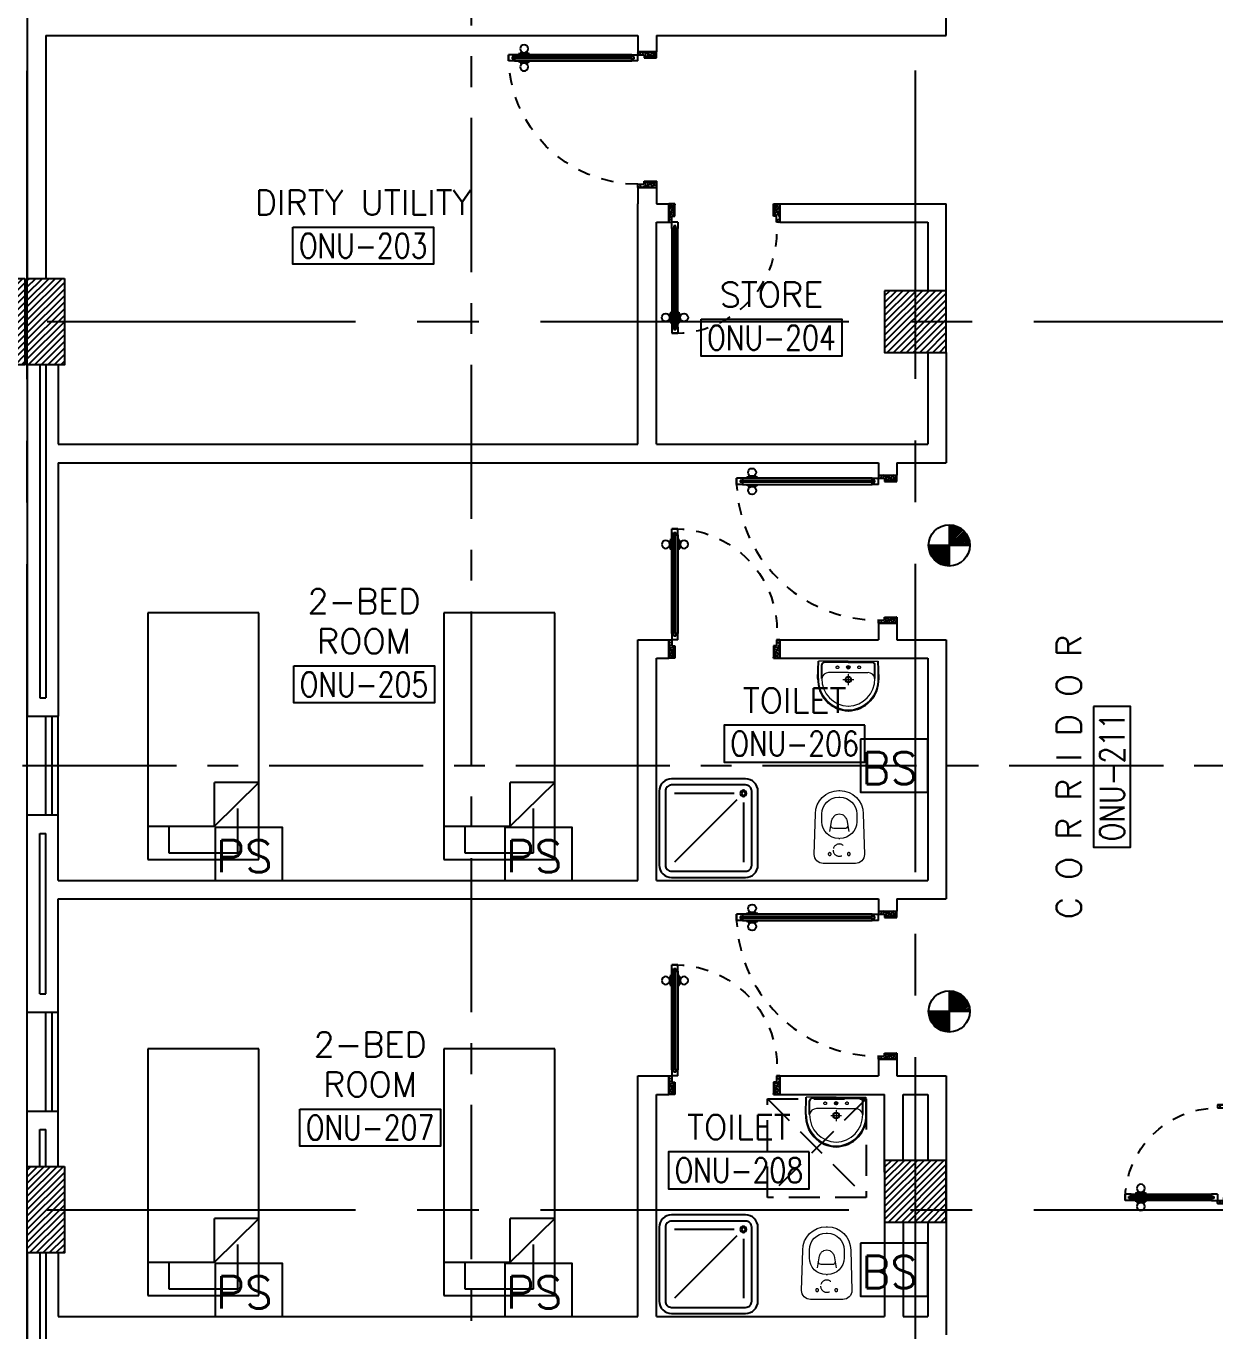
# Model space of a CAD drawing. Extents: x 88808.2 to 88899.2, y 39921.6 to 40001.1.
# Drawn here: x 88860.76 to 88870.4, y 39941.9 to 39952.47 of the extents above; entities that cross this region are included whole.
import ezdxf
from ezdxf.enums import TextEntityAlignment as Align

# ---------------------------------------------------------------- set-up
doc = ezdxf.new("R2010")
doc.units = 0
doc.header["$MEASUREMENT"] = 0
for name, pattern in [('CENTER', [2, 1.25, -0.25, 0.25, -0.25]), ('CENTERX2', [4, 2.5, -0.5, 0.5, -0.5]), ('DASHED', [0.75, 0.5, -0.25]), ('HIDDEN', [0.375, 0.25, -0.125]), ('HIDDEN2', [0.1875, 0.125, -0.0625])]:
    doc.linetypes.add(name, pattern=pattern)
doc.layers.get('0').update_dxf_attribs({"color": 11, "linetype": 'CONTINUOUS'})
for name, color, linetype in [('AXES', 11, 'CENTERX2'), ('AXES1', 11, 'CENTER'), ('COL', 11, 'CONTINUOUS'), ('DOOR', 11, 'CONTINUOUS'), ('E-SYSTEM', 4, 'CONTINUOUS'), ('FIX', 11, 'CONTINUOUS'), ('FUR', 11, 'CONTINUOUS'), ('HAT', 11, 'CONTINUOUS'), ('INSUL', 11, 'CONTINUOUS'), ('RM-BOX', 11, 'CONTINUOUS'), ('RM-NAME', 11, 'CONTINUOUS'), ('RM-NO', 11, 'CONTINUOUS'), ('SHAFT', 11, 'CONTINUOUS'), ('WALL', 11, 'CONTINUOUS'), ('WIN', 11, 'CONTINUOUS')]:
    doc.layers.add(name, color=color, linetype=linetype)
doc.styles.add('ROMANS', font='ROMANS.shx', dxfattribs={"width": 0.6})

# ---------------------------------------------------------------- blocks, each defined once
blk = doc.blocks.new('DOOR-110')
at = {"layer": 'DOOR', "color": 0, "linetype": 'ByBlock'}
for p, q in [((0, 1050), (0, 1100)), ((150, 1100), (0, 1100)), ((100, 1075), (100, 1050)), ((150, 1075), (100, 1075)), ((150, 1100), (150, 1075)), ((150, 1025), (150, 1075)), ((200, 1075), (150, 1075)), ((180, 1042), (180, 1058)), ((180, 1058), (200, 1058)), ((200, 1058), (200, 1075)), ((1028, 1075), (1028, 1082)), ((1028, 1082), (1118, 1082)), ((1040, 1082), (1040, 1091)), ((1105, 1091), (1040, 1091)), ((1105, 1082), (1040, 1082)), ((1105, 1082), (1105, 1091)), ((1118, 1075), (1118, 1082)), ((1150, 1075), (1150, 1058)), ((1150, 1075), (1200, 1075)), ((1150, 1058), (1170, 1058)), ((1170, 1058), (1170, 1042)), ((1200, 1075), (1200, 1025)), ((1200, 1025), (1200, 1075)), ((100, 1050), (0, 1050)), ((150, 1025), (200, 1025)), ((200, 1042), (180, 1042)), ((200, 1025), (200, 1042)), ((1028, 1025), (1028, 1018)), ((1028, 1018), (1118, 1018)), ((1040, 1018), (1040, 1009)), ((1105, 1018), (1040, 1018)), ((1105, 1009), (1040, 1009)), ((1105, 1018), (1105, 1009)), ((1118, 1025), (1118, 1018)), ((1150, 1042), (1150, 1025)), ((1150, 1042), (1170, 1042)), ((1150, 1025), (1200, 1025)), ((100, 50), (0, 50)), ((0, 50), (0, 0)), ((0, 0), (150, 0)), ((150, 0), (0, 0)), ((100, 25), (100, 50)), ((150, 25), (100, 25)), ((150, 0), (150, 25))]:
    blk.add_line(p, q, dxfattribs=at)
at = {"layer": 'DOOR', "linetype": 'ByBlock'}
for p, q in [((0, 1100), (150, 1100)), ((200, 1075), (1150, 1075)), ((200, 1058), (1150, 1058)), ((200, 1042), (1150, 1042)), ((1150, 1025), (200, 1025))]:
    blk.add_line(p, q, dxfattribs=at)
at = {"layer": 'DOOR', "color": 9, "linetype": 'ByBlock'}
for p, q in [((0, 1050), (40, 1100)), ((0, 1050), (114, 1100)), ((0, 1050), (100, 1063)), ((0, 50), (40, 0)), ((0, 50), (114, 0)), ((0, 50), (100, 37))]:
    blk.add_line(p, q, dxfattribs=at)
at = {"layer": 'DOOR', "color": 0, "linetype": 'ByBlock'}
for centre in [(1073, 1124), (1073, 976)]:
    blk.add_circle(centre, 32.4, dxfattribs=at)
at = {"layer": 'DOOR', "color": 9, "linetype": 'ByBlock'}
for centre, radius, start, end in [((0, 1050), 34.4, 0, 90), ((0, 1050), 14.4, 0, 90), ((0, 1050), 54.4, 0, 66.7926), ((0, 1050), 74.4, 0, 42.2236), ((0, 1050), 94.4, 0, 31.9818), ((0, 1050), 114, 12.6226, 25.9162), ((0, 1050), 134, 10.72, 21.8402), ((0, 1050), 154, 13.7142, 18.8947), ((0, 50), 14.4, 270, 0), ((0, 50), 34.4, 270, 0), ((0, 50), 54.4, 293.2074, 0), ((0, 50), 74.4, 317.7764, 0), ((0, 50), 94.4, 328.0182, 0), ((0, 50), 134, 338.1598, 349.28), ((0, 50), 154, 341.1053, 346.2858)]:
    blk.add_arc(centre, radius, start, end, dxfattribs=at)
at = {"layer": 'DOOR', "linetype": 'HIDDEN', "ltscale": 0.5}
blk.add_arc((150, 1075), 1050, 270, 0, dxfattribs=at)
at = {"layer": 'WALL', "linetype": 'ByBlock'}
for p, q in [((0, 1100), (150, 1100)), ((0, 0), (150, 0))]:
    blk.add_line(p, q, dxfattribs=at)
blk = doc.blocks.new('DOOR90')
at = {"layer": 'DOOR', "linetype": 'ByBlock'}
for p, q in [((0, 0), (-150, 0)), ((-200, -25), (-1000, -25)), ((-200, -42), (-1000, -42)), ((-200, -58), (-1000, -58)), ((-1000, -75), (-200, -75))]:
    blk.add_line(p, q, dxfattribs=at)
at = {"layer": 'DOOR', "color": 0, "linetype": 'ByBlock'}
for p, q in [((-150, 0), (-150, -25)), ((-150, 0), (0, 0)), ((0, -50), (0, 0)), ((-1050, -25), (-1050, -75)), ((-1050, -75), (-1050, -25)), ((-1000, -25), (-1050, -25)), ((-1000, -75), (-1050, -75)), ((-1020, -42), (-1020, -58)), ((-1000, -42), (-1020, -42)), ((-1000, -58), (-1020, -58)), ((-1000, -25), (-1000, -42)), ((-1000, -58), (-1000, -75)), ((-968, -25), (-968, -18)), ((-878, -18), (-968, -18)), ((-968, -75), (-968, -82)), ((-878, -82), (-968, -82)), ((-955, -18), (-955, -9)), ((-955, -9), (-890, -9)), ((-955, -18), (-890, -18)), ((-955, -82), (-955, -91)), ((-955, -82), (-890, -82)), ((-955, -91), (-890, -91)), ((-890, -18), (-890, -9)), ((-890, -82), (-890, -91)), ((-878, -25), (-878, -18)), ((-878, -75), (-878, -82)), ((-200, -42), (-200, -25)), ((-200, -25), (-150, -25)), ((-180, -42), (-200, -42)), ((-200, -75), (-200, -58)), ((-200, -58), (-180, -58)), ((-150, -75), (-200, -75)), ((-180, -58), (-180, -42)), ((-150, -75), (-150, -25)), ((-150, -25), (-100, -25)), ((-100, -25), (-100, -50)), ((-100, -50), (0, -50)), ((-150, -900), (-150, -875)), ((-150, -875), (-100, -875)), ((0, -900), (-150, -900)), ((-150, -900), (0, -900)), ((-100, -850), (0, -850)), ((-100, -875), (-100, -850)), ((0, -850), (0, -900))]:
    blk.add_line(p, q, dxfattribs=at)
at = {"layer": 'DOOR', "color": 9, "linetype": 'ByBlock'}
for p, q in [((0, -50), (-114, 0)), ((0, -50), (-40, 0)), ((0, -50), (-100, -37)), ((0, -850), (-114, -900)), ((0, -850), (-100, -863)), ((0, -850), (-40, -900))]:
    blk.add_line(p, q, dxfattribs=at)
at = {"layer": 'DOOR', "color": 0, "linetype": 'ByBlock'}
for centre in [(-923, 24), (-923, -124)]:
    blk.add_circle(centre, 32.4, dxfattribs=at)
at = {"layer": 'DOOR', "color": 9, "linetype": 'ByBlock'}
for centre, radius, start, end in [((0, -50), 74.4, 137.7764, 180), ((0, -50), 54.4, 113.2074, 180), ((0, -50), 154, 161.1053, 166.2858), ((0, -50), 134, 158.1598, 169.28), ((0, -50), 114, 154.0838, 167.3774), ((0, -50), 94.4, 148.0182, 180), ((0, -50), 34.4, 90, 180), ((0, -50), 14.4, 90, 180), ((0, -850), 154, 193.7142, 198.8947), ((0, -850), 134, 190.72, 201.8402), ((0, -850), 94.4, 180, 211.9818), ((0, -850), 74.4, 180, 222.2236), ((0, -850), 54.4, 180, 246.7926), ((0, -850), 34.4, 180, 270), ((0, -850), 14.4, 180, 270)]:
    blk.add_arc(centre, radius, start, end, dxfattribs=at)
at = {"layer": 'DOOR', "linetype": 'HIDDEN', "ltscale": 0.5}
blk.add_arc((-222, -50), 828, 178.2701, 275.003, dxfattribs=at)
blk = doc.blocks.new('DOOR100')
at = {"layer": 'DOOR', "color": 0, "linetype": 'ByBlock'}
for p, q in [((-76, 1251), (-76, 1301)), ((-76, 1301), (-26, 1301)), ((-26, 1301), (-76, 1301)), ((-59, 1251), (-59, 1271)), ((-43, 1271), (-59, 1271)), ((-43, 1251), (-43, 1271)), ((-26, 1251), (-26, 1301)), ((-92, 1206), (-92, 1141)), ((-83, 1206), (-92, 1206)), ((-83, 1129), (-83, 1219)), ((-76, 1219), (-83, 1219)), ((-83, 1206), (-83, 1141)), ((-59, 1251), (-76, 1251)), ((-26, 1251), (-43, 1251)), ((-26, 1219), (-19, 1219)), ((-19, 1129), (-19, 1219)), ((-19, 1206), (-19, 1141)), ((-19, 1206), (-10, 1206)), ((-10, 1206), (-10, 1141)), ((-83, 1141), (-92, 1141)), ((-76, 1129), (-83, 1129)), ((-26, 1129), (-19, 1129)), ((-19, 1141), (-10, 1141)), ((-1201, 0), (-1201, 150)), ((-1201, 150), (-1176, 150)), ((-1201, 150), (-1201, 0)), ((-1176, 150), (-1176, 100)), ((-76, 200), (-59, 200)), ((-76, 150), (-76, 200)), ((-76, 150), (-26, 150)), ((-59, 200), (-59, 180)), ((-59, 180), (-43, 180)), ((-43, 200), (-26, 200)), ((-43, 180), (-43, 200)), ((-26, 200), (-26, 150)), ((-1, 150), (-26, 150)), ((-26, 150), (-26, 100)), ((-1, 150), (-1, 0)), ((-1151, 0), (-1201, 0)), ((-1176, 100), (-1151, 100)), ((-1151, 100), (-1151, 0)), ((-51, 100), (-51, 0)), ((-26, 100), (-51, 100)), ((-51, 0), (-1, 0))]:
    blk.add_line(p, q, dxfattribs=at)
at = {"layer": 'DOOR', "linetype": 'ByBlock'}
for p, q in [((-76, 1251), (-76, 200)), ((-59, 200), (-59, 1251)), ((-43, 200), (-43, 1251)), ((-26, 200), (-26, 1251))]:
    blk.add_line(p, q, dxfattribs=at)
at = {"layer": 'DOOR', "color": 9, "linetype": 'ByBlock'}
for p, q in [((-1151, 0), (-1201, 114)), ((-51, 0), (-1, 114)), ((-1151, 0), (-1201, 40)), ((-1151, 0), (-1164, 100)), ((-51, 0), (-38, 100)), ((-51, 0), (-1, 40))]:
    blk.add_line(p, q, dxfattribs=at)
at = {"layer": 'DOOR', "color": 0, "linetype": 'ByBlock'}
for centre in [(-125, 1174), (22, 1174)]:
    blk.add_circle(centre, 32.4, dxfattribs=at)
at = {"layer": 'DOOR', "linetype": 'HIDDEN', "ltscale": 0.5}
blk.add_arc((-27, 152), 1149, 89.961, 180.0931, dxfattribs=at)
at = {"layer": 'DOOR', "color": 9, "linetype": 'ByBlock'}
for centre, radius, start, end in [((-1151, 0), 154, 103.7142, 108.8947), ((-1151, 0), 134, 100.72, 111.8402), ((-51, 0), 134, 68.1598, 79.28), ((-51, 0), 114, 64.0838, 77.3774), ((-51, 0), 154, 71.1053, 76.2858), ((-1151, 0), 94.4, 90, 121.9818), ((-1151, 0), 74.4, 90, 132.2236), ((-1151, 0), 54.4, 90, 156.7926), ((-1151, 0), 34.4, 90, 180), ((-1151, 0), 14.4, 90, 180), ((-51, 0), 94.4, 58.0182, 90), ((-51, 0), 74.4, 47.7764, 90), ((-51, 0), 54.4, 23.2074, 90), ((-51, 0), 34.4, 0, 90), ((-51, 0), 14.4, 0, 90)]:
    blk.add_arc(centre, radius, start, end, dxfattribs=at)
blk = doc.blocks.new('DOOR80')
at = {"layer": 'DOOR', "color": 0, "linetype": 'ByBlock'}
for p, q in [((-75, 850), (-75, 900)), ((-75, 900), (-25, 900)), ((-25, 900), (-75, 900)), ((-58, 850), (-75, 850)), ((-58, 850), (-58, 870)), ((-42, 870), (-58, 870)), ((-42, 850), (-42, 870)), ((-25, 850), (-42, 850)), ((-25, 850), (-25, 900)), ((-91, 805), (-91, 740)), ((-82, 805), (-91, 805)), ((-82, 728), (-82, 818)), ((-75, 818), (-82, 818)), ((-82, 805), (-82, 740)), ((-25, 818), (-18, 818)), ((-18, 728), (-18, 818)), ((-18, 805), (-18, 740)), ((-18, 805), (-9, 805)), ((-9, 805), (-9, 740)), ((-82, 740), (-91, 740)), ((-75, 728), (-82, 728)), ((-25, 728), (-18, 728)), ((-18, 740), (-9, 740)), ((-800, 150), (-800, 0)), ((-800, 150), (-775, 150)), ((-800, 0), (-800, 150)), ((-775, 150), (-775, 100)), ((-75, 200), (-58, 200)), ((-75, 150), (-75, 200)), ((-75, 150), (-25, 150)), ((-58, 200), (-58, 180)), ((-58, 180), (-42, 180)), ((-42, 200), (-25, 200)), ((-42, 180), (-42, 200)), ((-25, 200), (-25, 150)), ((0, 150), (-25, 150)), ((-25, 150), (-25, 100)), ((0, 0), (0, 150)), ((0, 150), (0, 0)), ((-750, 0), (-800, 0)), ((-775, 100), (-750, 100)), ((-750, 100), (-750, 0)), ((-50, 100), (-50, 0)), ((-25, 100), (-50, 100)), ((-50, 0), (0, 0))]:
    blk.add_line(p, q, dxfattribs=at)
at = {"layer": 'DOOR', "linetype": 'ByBlock'}
for p, q in [((-75, 850), (-75, 200)), ((-58, 200), (-58, 850)), ((-42, 200), (-42, 850)), ((-25, 200), (-25, 850))]:
    blk.add_line(p, q, dxfattribs=at)
at = {"layer": 'DOOR', "color": 9, "linetype": 'ByBlock'}
for p, q in [((-750, 0), (-800, 114)), ((-50, 0), (0, 114)), ((-750, 0), (-800, 40)), ((-750, 0), (-763, 100)), ((-50, 0), (-37, 100)), ((-50, 0), (0, 40))]:
    blk.add_line(p, q, dxfattribs=at)
at = {"layer": 'DOOR', "color": 0, "linetype": 'ByBlock'}
for centre in [(-124, 773), (24, 773)]:
    blk.add_circle(centre, 32.4, dxfattribs=at)
at = {"layer": 'DOOR', "linetype": 'HIDDEN', "ltscale": 0.5}
blk.add_arc((-25, 150), 750, 90, 180, dxfattribs=at)
at = {"layer": 'DOOR', "color": 9, "linetype": 'ByBlock'}
for centre, radius, start, end in [((-750, 0), 154, 103.7142, 108.8947), ((-750, 0), 134, 100.72, 111.8402), ((-50, 0), 134, 68.1598, 79.28), ((-50, 0), 114, 64.0838, 77.3774), ((-50, 0), 154, 71.1053, 76.2858), ((-750, 0), 94.4, 90, 121.9818), ((-750, 0), 74.4, 90, 132.2236), ((-750, 0), 54.4, 90, 156.7926), ((-750, 0), 34.4, 90, 180), ((-750, 0), 14.4, 90, 180), ((-50, 0), 94.4, 58.0182, 90), ((-50, 0), 74.4, 47.7764, 90), ((-50, 0), 54.4, 23.2074, 90), ((-50, 0), 34.4, 0, 90), ((-50, 0), 14.4, 0, 90)]:
    blk.add_arc(centre, radius, start, end, dxfattribs=at)
blk = doc.blocks.new('LAV1')
at = {"layer": 'FIX', "linetype": 'DASHED', "lineweight": 20, "ltscale": 0.05}
for p, q in [((0, 170), (0, 270)), ((0, 170), (0, 270)), ((50, 220), (-50, 220))]:
    blk.add_line(p, q, dxfattribs=at)
at = {"layer": 'FIX', "linetype": 'ByBlock', "ltscale": 0.3}
for p, q in [((-280, 210), (-275, 50)), ((-245, 210), (-245, 85)), ((245, 210), (245, 85)), ((280, 210), (275, 50)), ((0, 60), (-220, 60)), ((0, 60), (220, 60))]:
    blk.add_line(p, q, dxfattribs=at)
at = {"layer": 'FIX', "linetype": 'Continuous', "lineweight": 20}
for p, q in [((-275, 210), (-275, 50)), ((0, 155), (-181, 155)), ((0, 155), (181, 155)), ((275, 210), (275, 50)), ((0, 50), (-275, 50)), ((0, 50), (-252, 50)), ((0, 50), (275, 50)), ((0, 50), (252, 50))]:
    blk.add_line(p, q, dxfattribs=at)
at = {"layer": 'FIX', "lineweight": 20}
for p, q in [((0, 92), (0, 123)), ((16, 107), (-15, 107))]:
    blk.add_line(p, q, dxfattribs=at)
for centre, radius in [((0, 220), 29.5), ((0, 220), 22.5), ((0, 107), 15.5)]:
    blk.add_circle(centre, radius, dxfattribs=at)
at = {"layer": 'FIX', "linetype": 'HIDDEN', "lineweight": 20, "ltscale": 0.05}
for centre in [(-100, 107), (100, 107)]:
    blk.add_circle(centre, 12.4, dxfattribs=at)
at = {"layer": 'FIX', "linetype": 'ByBlock', "ltscale": 0.3}
for centre, radius, start, end in [((7, 220), 287, 91.3776, 182.0064), ((-7, 220), 287, 357.9936, 88.6224), ((-220, 85), 24.9, 179.7021, 269.9486), ((220, 85), 24.9, 270.0514, 0.2979)]:
    blk.add_arc(centre, radius, start, end, dxfattribs=at)
at = {"layer": 'FIX', "linetype": 'Continuous', "lineweight": 20}
for centre, radius, start, end in [((8, 217), 283, 91.6988, 181.351), ((-8, 217), 283, 358.649, 88.3012), ((8, 212), 253, 91.7328, 180.4884), ((-8, 212), 253, 359.5116, 88.2672), ((-179, 222), 66.9, 190.2006, 268.0786), ((179, 222), 66.9, 271.9214, 349.7994)]:
    blk.add_arc(centre, radius, start, end, dxfattribs=at)
blk = doc.blocks.new('SHR1')
at = {"layer": 'FIX'}
for p, q in [((-196, 196), (-700, 700)), ((-143, 218), (-143, 700)), ((-218, 143), (-700, 143))]:
    blk.add_line(p, q, dxfattribs=at)
for points in [[(-825, 125), (-825, 725, -0.414214), (-725, 825), (-125, 825, -0.414214), (-25, 725), (-25, 125, -0.414214), (-125, 25), (-725, 25, -0.414214)], [(-775, 125), (-775, 725, -0.414214), (-725, 775), (-125, 775, -0.414214), (-75, 725), (-75, 125, -0.414214), (-125, 75), (-725, 75, -0.414214)]]:
    blk.add_lwpolyline(points, format="xyb", close=True, dxfattribs=at)
for radius in [25, 15]:
    blk.add_circle((-143, 143), radius, dxfattribs=at)
blk = doc.blocks.new('WC1')
at = {"layer": 'FIX', "lineweight": 20}
for p, q in [((-210, 204), (-538, 194)), ((-475, 141), (-538, 141)), ((-727, 5), (-727, -5)), ((-674, 5), (-674, -5)), ((-534, 24), (-540, 0)), ((-540, 0), (-534, -24)), ((-395, 76), (-490, 60)), ((-339, 5), (-339, -5)), ((-490, -60), (-395, -76)), ((-538, -141), (-475, -141)), ((-538, -194), (-210, -204))]:
    blk.add_line(p, q, dxfattribs=at)
at = {"layer": 'FIX', "linetype": 'Continuous', "lineweight": 20}
blk.add_line((-420, -47), (-420, 45), dxfattribs=at)
at = {"layer": 'FIX', "lineweight": 20}
blk.add_lwpolyline([(-213, -204), (-210, -204, 0.414214), (-137, -131), (-137, 0), (-137, 131, 0.414214), (-210, 204)], format="xyb", dxfattribs=at)
at = {"layer": 'FIX', "linetype": 'HIDDEN2', "lineweight": 20, "ltscale": 0.3}
blk.add_circle((-245, 0), 49.8, dxfattribs=at)
at = {"layer": 'FIX', "linetype": 'HIDDEN', "lineweight": 20, "ltscale": 0.05}
for centre in [(-213, 78), (-213, -77)]:
    blk.add_circle(centre, 11.6, dxfattribs=at)
at = {"layer": 'FIX', "lineweight": 20}
for centre, radius, start, end in [((-538, 5), 189, 90, 180), ((-538, 5), 136, 90, 180), ((-475, 5), 136, 360, 90), ((-473, -7), 68.2, 128.9242, 152.8468), ((-464, -18), 82, 108.496, 128.9242), ((-538, -5), 189, 180, 270), ((-538, -5), 136, 180, 270), ((-473, 7), 68.2, 207.1532, 231.0758), ((-464, 18), 82, 231.0758, 251.504), ((-475, -5), 136, 270, 0)]:
    blk.add_arc(centre, radius, start, end, dxfattribs=at)
at = {"layer": 'FIX', "linetype": 'Continuous', "lineweight": 20}
for centre, start, end in [((-443, 46), 357.6662, 91.6121), ((-442, -46), 268.3879, 2.3338)]:
    blk.add_arc(centre, 22.3, start, end, dxfattribs=at)
blk = doc.blocks.new('C11')
at = {"layer": 'HAT'}
h = blk.add_hatch(dxfattribs=at)
h.set_pattern_fill('ANSI31', color=256, scale=300, style=0)
h.set_pattern_definition([(45, (-248556.182, -75061.005), (-26.5165043, 26.5165043), [])])
h.paths.add_polyline_path([(300, 700), (0, 700), (0, 350), (300, 350)])
h.paths.add_polyline_path([(300, 350), (0, 350), (0, 0), (300, 0)])
at = {"layer": 'COL'}
blk.add_lwpolyline([(300, 700), (300, 0), (0, 0), (0, 700)], close=True, dxfattribs=at)
blk = doc.blocks.new('C11D')
at = {"layer": 'COL', "linetype": 'ByBlock'}
for p in [(-320, 0), (0, 0)]:
    blk.add_blockref('C11', p, dxfattribs=at)
blk = doc.blocks.new('RM1')
at = {"layer": 'RM-BOX'}
blk.add_lwpolyline([(570, -200), (-570, -200), (-570, -500), (570, -500)], close=True, dxfattribs=at)
at = {"layer": 'RM-NAME', "style": 'ROMANS'}
for tag, p in [('ROOMNAME1', (0, 324)), ('ROOMNAME2', (0, 0))]:
    blk.add_attdef(tag, text='', height=200, dxfattribs=at).set_placement(p, align=Align.MIDDLE)
at = {"layer": 'RM-NO', "style": 'ROMANS', "width": 0.8}
blk.add_attdef('ROOMNO', text='', height=200, dxfattribs=at).set_placement((0, -350), align=Align.MIDDLE)
blk = doc.blocks.new('AH20A')
at = {"layer": 'FUR'}
for p, q in [((0, 0.5), (0, -0.5)), ((1, 0.5), (0, 0.5)), ((0.1358, 0.5), (0.1358, -0.0987)), ((1, -0.5), (1, 0.5)), ((0.1358, 0.3112), (0.0277, 0.3112)), ((0.0277, 0.3112), (0.0277, -0.3087)), ((0.1358, -0.0987), (0.3125, -0.5)), ((0.1358, -0.0987), (0.3125, -0.0987)), ((0.3125, -0.5), (0.3125, -0.0987)), ((0.0277, -0.3087), (0.2076, -0.3087)), ((0, -0.5), (1, -0.5))]:
    blk.add_line(p, q, dxfattribs=at)
blk = doc.blocks.new('COL50')
at = {"layer": 'COL'}
blk.add_lwpolyline([(-250, 250), (-250, -250), (250, -250), (250, 250)], close=True, dxfattribs=at)
blk = doc.blocks.new('*X49')
at = {"color": 0}
for p, q in [((73379, 139883), (73846, 140350)), ((73379, 139936), (73793, 140350)), ((73379, 139989), (73740, 140350)), ((73379, 140042), (73687, 140350)), ((73379, 140095), (73634, 140350)), ((73379, 140148), (73581, 140350)), ((73379, 140201), (73528, 140350)), ((73379, 140254), (73475, 140350)), ((73379, 140307), (73422, 140350)), ((73399, 139850), (73879, 140330)), ((73452, 139850), (73879, 140277)), ((73505, 139850), (73879, 140224)), ((73558, 139850), (73879, 140170)), ((73612, 139850), (73879, 140117)), ((73665, 139850), (73879, 140064)), ((73718, 139850), (73879, 140011)), ((73771, 139850), (73879, 139958)), ((73824, 139850), (73879, 139905)), ((73877, 139850), (73879, 139852))]:
    blk.add_line(p, q, dxfattribs=at)
blk = doc.blocks.new('*X50')
at = {"color": 0}
for p, q in [((73379, 132670), (73859, 133150)), ((73379, 132723), (73806, 133150)), ((73379, 132776), (73753, 133150)), ((73379, 132829), (73700, 133150)), ((73379, 132882), (73647, 133150)), ((73379, 132935), (73594, 133150)), ((73379, 132988), (73541, 133150)), ((73379, 133041), (73488, 133150)), ((73379, 133094), (73435, 133150)), ((73379, 133147), (73382, 133150)), ((73412, 132650), (73879, 133117)), ((73465, 132650), (73879, 133064)), ((73518, 132650), (73879, 133011)), ((73571, 132650), (73879, 132958)), ((73624, 132650), (73879, 132905)), ((73677, 132650), (73879, 132852)), ((73730, 132650), (73879, 132799)), ((73783, 132650), (73879, 132746)), ((73836, 132650), (73879, 132693))]:
    blk.add_line(p, q, dxfattribs=at)

msp = doc.modelspace()

# ---------------------------------------------------------------- linework, layer by layer
at = {"layer": 'AXES'}
for p, q in [((88867.9703, 39921.6153), (88867.9703, 40000.4279)), ((88860.7703, 39921.6132), (88860.7703, 40000.0759)), ((88808.9303, 39950.0796), (88876.9703, 39950.0796)), ((88808.9303, 39942.8796), (88876.9703, 39942.8796))]:
    msp.add_line(p, q, dxfattribs=at)
at = {"layer": 'AXES1'}
for p, q in [((88864.3703, 39928.4796), (88864.3703, 39987.2996)), ((88818.7303, 39946.4796), (88876.9703, 39946.4796))]:
    msp.add_line(p, q, dxfattribs=at)
at = {"layer": 'E-SYSTEM', "color": 4}
for p, q in [((88868.2442, 39948.4322), (88868.2442, 39948.0978)), ((88868.2442, 39948.42), (88868.2559, 39948.4317)), ((88868.2442, 39948.4023), (88868.2717, 39948.4299)), ((88868.2442, 39948.3847), (88868.2863, 39948.4268)), ((88868.2442, 39948.367), (88868.2998, 39948.4226)), ((88868.2442, 39948.3493), (88868.3124, 39948.4176)), ((88868.2442, 39948.3316), (88868.3243, 39948.4117)), ((88868.2442, 39948.3139), (88868.3353, 39948.4051)), ((88868.2442, 39948.2963), (88868.3457, 39948.3978)), ((88868.2442, 39948.2786), (88868.3554, 39948.3898)), ((88868.2482, 39948.265), (88868.3644, 39948.3811)), ((88868.2659, 39948.265), (88868.3727, 39948.3718)), ((88868.2836, 39948.265), (88868.3804, 39948.3618)), ((88868.4113, 39948.265), (88868.077, 39948.265)), ((88868.0774, 39948.2533), (88868.0891, 39948.265)), ((88868.0793, 39948.2374), (88868.1068, 39948.265)), ((88868.0824, 39948.2229), (88868.1245, 39948.265)), ((88868.0865, 39948.2093), (88868.1422, 39948.265)), ((88868.0916, 39948.1967), (88868.1599, 39948.265)), ((88868.0974, 39948.1849), (88868.1775, 39948.265)), ((88868.104, 39948.1738), (88868.1952, 39948.265)), ((88868.1114, 39948.1635), (88868.2129, 39948.265)), ((88868.1194, 39948.1538), (88868.2306, 39948.265)), ((88868.128, 39948.1448), (88868.2442, 39948.2609)), ((88868.3013, 39948.265), (88868.3874, 39948.3511)), ((88868.319, 39948.265), (88868.3937, 39948.3397)), ((88868.3366, 39948.265), (88868.3992, 39948.3275)), ((88868.3543, 39948.265), (88868.4038, 39948.3145)), ((88868.372, 39948.265), (88868.4075, 39948.3005)), ((88868.3897, 39948.265), (88868.4101, 39948.2854)), ((88868.4073, 39948.265), (88868.4113, 39948.2689)), ((88868.1373, 39948.1364), (88868.2442, 39948.2432)), ((88868.1473, 39948.1287), (88868.2442, 39948.2256)), ((88868.158, 39948.1217), (88868.2442, 39948.2079)), ((88868.1694, 39948.1155), (88868.2442, 39948.1902)), ((88868.1816, 39948.11), (88868.2442, 39948.1725)), ((88868.1946, 39948.1053), (88868.2442, 39948.1548)), ((88868.2086, 39948.1016), (88868.2442, 39948.1372)), ((88868.2237, 39948.0991), (88868.2442, 39948.1195)), ((88868.2402, 39948.0979), (88868.2442, 39948.1018)), ((88868.2442, 39944.6542), (88868.2442, 39944.3199)), ((88868.2442, 39944.6421), (88868.2559, 39944.6538)), ((88868.2442, 39944.6244), (88868.2717, 39944.6519)), ((88868.2442, 39944.6067), (88868.2863, 39944.6488)), ((88868.2442, 39944.589), (88868.2998, 39944.6447)), ((88868.2442, 39944.5714), (88868.3124, 39944.6396)), ((88868.2442, 39944.5537), (88868.3243, 39944.6338)), ((88868.2442, 39944.536), (88868.3353, 39944.6272)), ((88868.2442, 39944.5183), (88868.3457, 39944.6198)), ((88868.2442, 39944.5006), (88868.3554, 39944.6119)), ((88868.2482, 39944.487), (88868.3644, 39944.6032)), ((88868.2659, 39944.487), (88868.3727, 39944.5939)), ((88868.2836, 39944.487), (88868.3804, 39944.5839)), ((88868.3013, 39944.487), (88868.3874, 39944.5732)), ((88868.319, 39944.487), (88868.3937, 39944.5618)), ((88868.4113, 39944.487), (88868.077, 39944.487)), ((88868.0774, 39944.4753), (88868.0891, 39944.487)), ((88868.0793, 39944.4595), (88868.1068, 39944.487)), ((88868.0824, 39944.4449), (88868.1245, 39944.487)), ((88868.0865, 39944.4314), (88868.1422, 39944.487)), ((88868.0916, 39944.4188), (88868.1599, 39944.487)), ((88868.0974, 39944.4069), (88868.1775, 39944.487)), ((88868.104, 39944.3959), (88868.1952, 39944.487)), ((88868.1114, 39944.3855), (88868.2129, 39944.487)), ((88868.1194, 39944.3758), (88868.2306, 39944.487)), ((88868.128, 39944.3668), (88868.2442, 39944.483)), ((88868.1373, 39944.3585), (88868.2442, 39944.4653)), ((88868.3366, 39944.487), (88868.3992, 39944.5496)), ((88868.3543, 39944.487), (88868.4038, 39944.5366)), ((88868.372, 39944.487), (88868.4075, 39944.5226)), ((88868.3897, 39944.487), (88868.4101, 39944.5075)), ((88868.4073, 39944.487), (88868.4113, 39944.491)), ((88868.1473, 39944.3508), (88868.2442, 39944.4476)), ((88868.158, 39944.3438), (88868.2442, 39944.4299)), ((88868.1694, 39944.3375), (88868.2442, 39944.4123)), ((88868.1816, 39944.332), (88868.2442, 39944.3946)), ((88868.1946, 39944.3274), (88868.2442, 39944.3769)), ((88868.2086, 39944.3237), (88868.2442, 39944.3592)), ((88868.2237, 39944.3211), (88868.2442, 39944.3415)), ((88868.2402, 39944.3199), (88868.2442, 39944.3239))]:
    msp.add_line(p, q, dxfattribs=at)
for points in [[(88867.525, 39946.6932), (88867.525, 39946.2646), (88868.0703, 39946.2646), (88868.0703, 39946.6932)], [(88862.2938, 39945.9782), (88862.2938, 39945.5496), (88862.839, 39945.5496), (88862.839, 39945.9782)], [(88864.6425, 39945.9782), (88864.6425, 39945.5496), (88865.1877, 39945.5496), (88865.1877, 39945.9782)], [(88867.525, 39942.608), (88867.525, 39942.1794), (88868.0703, 39942.1794), (88868.0703, 39942.608)], [(88862.2938, 39942.4432), (88862.2938, 39942.0146), (88862.839, 39942.0146), (88862.839, 39942.4432)], [(88864.6425, 39942.4432), (88864.6425, 39942.0146), (88865.1877, 39942.0146), (88865.1877, 39942.4432)]]:
    msp.add_lwpolyline(points, close=True, dxfattribs=at)
for centre in [(88868.2442, 39948.265), (88868.2442, 39944.487)]:
    msp.add_circle(centre, 0.1672, dxfattribs=at)
at = {"layer": 'INSUL'}
for p, q in [((88860.8703, 39949.7296), (88860.8703, 39947.0296)), ((88860.9203, 39949.7296), (88860.9203, 39947.0296)), ((88860.8703, 39947.0296), (88860.9203, 39947.0296)), ((88860.8703, 39945.9296), (88860.9203, 39945.9296)), ((88860.8703, 39944.6296), (88860.8703, 39945.9296)), ((88860.9203, 39944.6296), (88860.9203, 39945.9296)), ((88860.8703, 39944.6296), (88860.9203, 39944.6296)), ((88860.8703, 39943.5296), (88860.9203, 39943.5296)), ((88860.8703, 39943.2296), (88860.8703, 39943.5296)), ((88860.9203, 39943.2296), (88860.9203, 39943.5296)), ((88860.8703, 39942.5296), (88860.8703, 39939.8296)), ((88860.9203, 39942.5296), (88860.9203, 39939.8296))]:
    msp.add_line(p, q, dxfattribs=at)
at = {"layer": 'SHAFT', "color": 97, "linetype": 'HIDDEN'}
for p, q in [((88867.5703, 39943.7796), (88866.7703, 39942.9796)), ((88866.7703, 39943.7796), (88867.5703, 39942.9796))]:
    msp.add_line(p, q, dxfattribs=at)
msp.add_lwpolyline([(88866.7703, 39943.7796), (88867.5703, 39943.7796), (88867.5703, 39942.9796), (88866.7703, 39942.9796)], close=True, dxfattribs=at)
at = {"layer": 'WALL'}
for p, q in [((88860.7703, 39955.7796), (88860.7703, 39950.4296)), ((88868.2203, 39952.3996), (88868.2203, 39953.1196)), ((88860.9203, 39952.3996), (88865.7203, 39952.3996)), ((88860.9203, 39952.3996), (88860.9203, 39950.4296)), ((88865.8703, 39952.3996), (88868.2203, 39952.3996)), ((88865.7203, 39952.2671), (88865.8703, 39952.2671)), ((88865.7203, 39951.1671), (88865.8703, 39951.1671)), ((88865.8703, 39951.0346), (88865.9703, 39951.0346)), ((88865.9703, 39950.8846), (88865.9703, 39951.0346)), ((88866.8703, 39950.8846), (88866.8703, 39951.0346)), ((88866.8703, 39951.0346), (88868.2203, 39951.0346)), ((88868.2203, 39950.3296), (88868.2203, 39951.0346)), ((88865.8703, 39950.8846), (88865.9703, 39950.8846)), ((88866.8703, 39950.8846), (88868.0703, 39950.8846)), ((88868.0703, 39950.8846), (88868.0703, 39950.3296)), ((88868.0703, 39949.8296), (88868.0703, 39949.0846)), ((88868.2203, 39949.8296), (88868.2203, 39948.9346)), ((88860.7703, 39949.7296), (88860.7703, 39946.8796)), ((88861.0203, 39949.7296), (88861.0203, 39949.0846)), ((88861.0203, 39949.0846), (88865.7203, 39949.0846)), ((88865.8703, 39949.0846), (88868.0703, 39949.0846)), ((88861.0203, 39948.9346), (88861.0203, 39946.8796)), ((88861.0203, 39948.9346), (88867.6703, 39948.9346)), ((88867.8203, 39948.9346), (88868.2203, 39948.9346)), ((88867.6703, 39948.8341), (88867.8203, 39948.8341)), ((88867.6703, 39947.6341), (88867.8203, 39947.6341)), ((88865.7203, 39947.4996), (88865.9703, 39947.4996)), ((88866.8703, 39947.4996), (88867.6703, 39947.4996)), ((88867.8203, 39947.4996), (88868.2203, 39947.4996)), ((88868.2203, 39947.4996), (88868.2203, 39945.3996)), ((88865.8703, 39947.3496), (88865.9703, 39947.3496)), ((88866.8703, 39947.3496), (88868.0703, 39947.3496)), ((88868.0703, 39947.3496), (88868.0703, 39945.5496)), ((88860.7703, 39946.8796), (88861.0203, 39946.8796)), ((88860.7703, 39946.0796), (88861.0203, 39946.0796)), ((88860.7703, 39944.4796), (88860.7703, 39946.0796)), ((88861.0203, 39945.5496), (88861.0203, 39946.0796)), ((88861.0203, 39945.5496), (88865.7203, 39945.5496)), ((88865.8703, 39945.5496), (88868.0703, 39945.5496)), ((88861.0203, 39944.4796), (88861.0203, 39945.3996)), ((88861.0203, 39945.3996), (88867.6703, 39945.3996)), ((88867.6703, 39945.2991), (88867.8203, 39945.2991)), ((88867.8203, 39945.3996), (88868.2203, 39945.3996)), ((88860.7703, 39944.4796), (88861.0203, 39944.4796)), ((88867.6703, 39944.0991), (88867.8203, 39944.0991)), ((88865.7203, 39943.9646), (88865.9703, 39943.9646)), ((88866.8703, 39943.9646), (88867.6703, 39943.9646)), ((88867.8203, 39943.9646), (88868.2203, 39943.9646)), ((88868.2203, 39943.9646), (88868.2203, 39941.8646)), ((88865.8703, 39943.8146), (88865.9703, 39943.8146)), ((88866.8703, 39943.8146), (88867.7203, 39943.8146)), ((88867.7203, 39943.1846), (88867.7203, 39943.8146)), ((88867.8703, 39943.8146), (88868.0703, 39943.8146)), ((88867.8703, 39943.2796), (88867.8703, 39943.8146)), ((88868.0703, 39943.8146), (88868.0703, 39943.2796)), ((88860.7703, 39943.6796), (88861.0203, 39943.6796)), ((88860.7703, 39943.2296), (88860.7703, 39943.6796)), ((88861.0203, 39943.2296), (88861.0203, 39943.6796)), ((88867.7203, 39942.7796), (88867.7203, 39942.0146)), ((88867.8703, 39942.7796), (88867.8703, 39942.0146)), ((88868.0703, 39942.7796), (88868.0703, 39942.0146)), ((88860.7703, 39942.5296), (88860.7703, 39939.6796)), ((88861.0203, 39942.5296), (88861.0203, 39942.0146)), ((88861.0203, 39942.0146), (88865.7203, 39942.0146)), ((88865.8703, 39942.0146), (88867.7203, 39942.0146)), ((88867.8703, 39942.0146), (88868.0703, 39942.0146))]:
    msp.add_line(p, q, dxfattribs=at)
at = {"layer": 'WALL', "linetype": 'ByBlock'}
for p, q in [((88865.7203, 39952.3996), (88865.7203, 39952.2671)), ((88865.8703, 39952.3996), (88865.8703, 39952.2671)), ((88865.7203, 39951.1671), (88865.7203, 39951.0346)), ((88865.8703, 39951.1671), (88865.8703, 39951.0346)), ((88865.7203, 39949.0846), (88865.7203, 39951.0346)), ((88865.8703, 39949.0846), (88865.8703, 39950.8846)), ((88867.6703, 39948.9346), (88867.6703, 39948.8341)), ((88867.8203, 39948.9346), (88867.8203, 39948.8341)), ((88867.6703, 39947.6341), (88867.6703, 39947.4996)), ((88867.8203, 39947.6341), (88867.8203, 39947.4996)), ((88865.7203, 39945.5496), (88865.7203, 39947.4996)), ((88865.9703, 39947.3496), (88865.9703, 39947.4996)), ((88866.8703, 39947.3496), (88866.8703, 39947.4996)), ((88865.8703, 39945.5496), (88865.8703, 39947.3496)), ((88867.6703, 39945.3996), (88867.6703, 39945.2991)), ((88867.8203, 39945.3996), (88867.8203, 39945.2991)), ((88867.6703, 39944.0991), (88867.6703, 39943.9646)), ((88867.8203, 39944.0991), (88867.8203, 39943.9646)), ((88865.7203, 39942.0146), (88865.7203, 39943.9646)), ((88865.9703, 39943.8146), (88865.9703, 39943.9646)), ((88866.8703, 39943.8146), (88866.8703, 39943.9646)), ((88865.8703, 39942.0146), (88865.8703, 39943.8146))]:
    msp.add_line(p, q, dxfattribs=at)
at = {"layer": 'WIN'}
for p, q in [((88860.7703, 39946.0796), (88860.7703, 39946.8796)), ((88860.9203, 39946.0796), (88860.9203, 39946.8796)), ((88860.9703, 39946.0796), (88860.9703, 39946.8796)), ((88861.0203, 39946.0796), (88861.0203, 39946.8796)), ((88860.7703, 39943.6796), (88860.7703, 39944.4796)), ((88860.9203, 39943.6796), (88860.9203, 39944.4796)), ((88860.9703, 39943.6796), (88860.9703, 39944.4796)), ((88861.0203, 39943.6796), (88861.0203, 39944.4796))]:
    msp.add_line(p, q, dxfattribs=at)

# ---------------------------------------------------------------- block references
at = {"layer": 'COL', "xscale": 0.001, "yscale": 0.001, "zscale": 0.001}
for name, p in [('C11D', (88860.7703, 39949.7296)), ('COL50', (88867.9703, 39950.0796)), ('COL50', (88867.9703, 39943.0296))]:
    msp.add_blockref(name, p, dxfattribs=at)
at = {"layer": 'DOOR', "color": 0, "linetype": 'Continuous', "xscale": -0.001, "yscale": 0.001, "zscale": 0.001}
msp.add_blockref('DOOR-110', (88865.8703, 39951.1671), dxfattribs=at)
at = {"layer": 'DOOR', "color": 0, "linetype": 'ByBlock', "yscale": 0.001, "zscale": 0.001, "rotation": 90}
for name, p, xscale in [('DOOR90', (88865.9703, 39951.0346), 0.001), ('DOOR100', (88867.8203, 39948.8351), 0.001), ('DOOR90', (88865.9703, 39947.3496), -0.001), ('DOOR100', (88867.8203, 39945.3001), 0.001), ('DOOR90', (88865.9703, 39943.8146), -0.001)]:
    msp.add_blockref(name, p, dxfattribs=dict(at, xscale=xscale))
at = {"layer": 'DOOR', "color": 0, "linetype": 'Continuous', "xscale": -0.001, "yscale": 0.001, "zscale": 0.001, "rotation": 90}
msp.add_blockref('DOOR80', (88870.5703, 39942.9296), dxfattribs=at)
at = {"layer": 'FIX'}
for name, p, xscale, yscale, zscale, rotation in [('AH20A', (88862.1983, 39945.7178), 2, 0.9, 2, 90), ('AH20A', (88864.5971, 39945.7178), 2, 0.9, 2, 90), ('LAV1', (88867.4263, 39947.3706), 0.0008799999997863779, 0.0008799999997863779, 0.00087999999978, 180), ('SHR1', (88866.7183, 39946.3976), -0.001, 0.001, 0.001, 180), ('WC1', (88867.3533, 39945.5496), -0.001, 0.001, 0.001, 90), ('AH20A', (88862.1983, 39942.1828), 2, 0.9, 2, 90), ('AH20A', (88864.5971, 39942.1828), 2, 0.9, 2, 90), ('LAV1', (88867.3273, 39943.8362), 0.0008799999997863779, 0.0008799999997863779, 0.00087999999978, 180), ('SHR1', (88866.7183, 39942.8626), -0.001, 0.001, 0.001, 180), ('WC1', (88867.2513, 39942.0146), -0.001, 0.001, 0.001, 90)]:
    msp.add_blockref(name, p, dxfattribs=dict(at, xscale=xscale, yscale=yscale, zscale=zscale, rotation=rotation))
at = {"layer": 'HAT', "xscale": 0.001, "yscale": 0.001, "zscale": 0.001}
for name, p in [('*X49', (88794.341, 39809.9798)), ('C11', (88860.7703, 39942.5296)), ('*X50', (88794.341, 39810.1298))]:
    msp.add_blockref(name, p, dxfattribs=at)
at = {"layer": 'RM-NO'}
ref = msp.add_blockref('RM1', (88863.4937, 39951.0435), dxfattribs=dict(at, xscale=-0.001, yscale=0.001, zscale=0.001))
ref.add_attrib('ROOMNO', 'ONU-203', dxfattribs={"height": 0.2, "style": 'ROMANS', "width": 0.8}).set_placement((88863.4937, 39950.6935), align=Align.MIDDLE)
ref.add_attrib('ROOMNAME2', 'DIRTY UTILITY', dxfattribs={"layer": 'RM-NAME', "height": 0.2, "style": 'ROMANS'}).set_placement((88863.4937, 39951.0435), align=Align.MIDDLE)
ref = msp.add_blockref('RM1', (88866.8036, 39950.2983), dxfattribs=dict(at, xscale=-0.001, yscale=0.001, zscale=0.001))
ref.add_attrib('ROOMNO', 'ONU-204', dxfattribs={"height": 0.2, "style": 'ROMANS', "width": 0.8}).set_placement((88866.8036, 39949.9483), align=Align.MIDDLE)
ref.add_attrib('ROOMNAME2', 'STORE', dxfattribs={"layer": 'RM-NAME', "height": 0.2, "style": 'ROMANS'}).set_placement((88866.8036, 39950.2983), align=Align.MIDDLE)
ref = msp.add_blockref('RM1', (88863.5, 39947.4879), dxfattribs=dict(at, xscale=-0.001, yscale=0.001, zscale=0.001))
ref.add_attrib('ROOMNO', 'ONU-205', dxfattribs={"height": 0.2, "style": 'ROMANS', "width": 0.8}).set_placement((88863.5, 39947.1379), align=Align.MIDDLE)
ref.add_attrib('ROOMNAME2', 'ROOM', dxfattribs={"layer": 'RM-NAME', "height": 0.2, "style": 'ROMANS'}).set_placement((88863.5, 39947.4879), align=Align.MIDDLE)
ref.add_attrib('ROOMNAME1', '2-BED', dxfattribs={"layer": 'RM-NAME', "height": 0.2, "style": 'ROMANS'}).set_placement((88863.5, 39947.8118), align=Align.MIDDLE)
at = {"layer": 'RM-NO', "xscale": 0.001, "yscale": 0.001, "zscale": 0.001, "rotation": 90}
msp.add_blockref('RM1', (88869.2143, 39946.3876), dxfattribs=at).add_auto_attribs({'ROOMNO': 'ONU-211', 'ROOMNAME2': 'C O R R I D O R'})
at = {"layer": 'RM-NO', "xscale": 0.001, "yscale": 0.001, "zscale": 0.001}
for p, values in [((88866.991, 39947.0081), {'ROOMNO': 'ONU-206', 'ROOMNAME2': 'TOILET'}), ((88866.5395, 39943.5488), {'ROOMNO': 'ONU-208', 'ROOMNAME2': 'TOILET'})]:
    msp.add_blockref('RM1', p, dxfattribs=at).add_auto_attribs(values)
at = {"layer": 'RM-NO'}
ref = msp.add_blockref('RM1', (88863.5497, 39943.8958), dxfattribs=dict(at, xscale=-0.001, yscale=0.001, zscale=0.001))
ref.add_attrib('ROOMNO', 'ONU-207', dxfattribs={"height": 0.2, "style": 'ROMANS', "width": 0.8}).set_placement((88863.5497, 39943.5458), align=Align.MIDDLE)
ref.add_attrib('ROOMNAME2', 'ROOM', dxfattribs={"layer": 'RM-NAME', "height": 0.2, "style": 'ROMANS'}).set_placement((88863.5497, 39943.8958), align=Align.MIDDLE)
ref.add_attrib('ROOMNAME1', '2-BED', dxfattribs={"layer": 'RM-NAME', "height": 0.2, "style": 'ROMANS'}).set_placement((88863.5497, 39944.2196), align=Align.MIDDLE)

# ---------------------------------------------------------------- texts
at = {"layer": 'E-SYSTEM', "color": 4, "style": 'ROMANS'}
for s, p in [('BS', (88867.5323, 39946.3299)), ('PS', (88862.3011, 39945.6149)), ('PS', (88864.6498, 39945.6149)), ('BS', (88867.5323, 39942.2448)), ('PS', (88862.3011, 39942.0799)), ('PS', (88864.6498, 39942.0799))]:
    msp.add_text(s, height=0.26, dxfattribs=at).set_placement(p)

doc.saveas('drawing.dxf')
